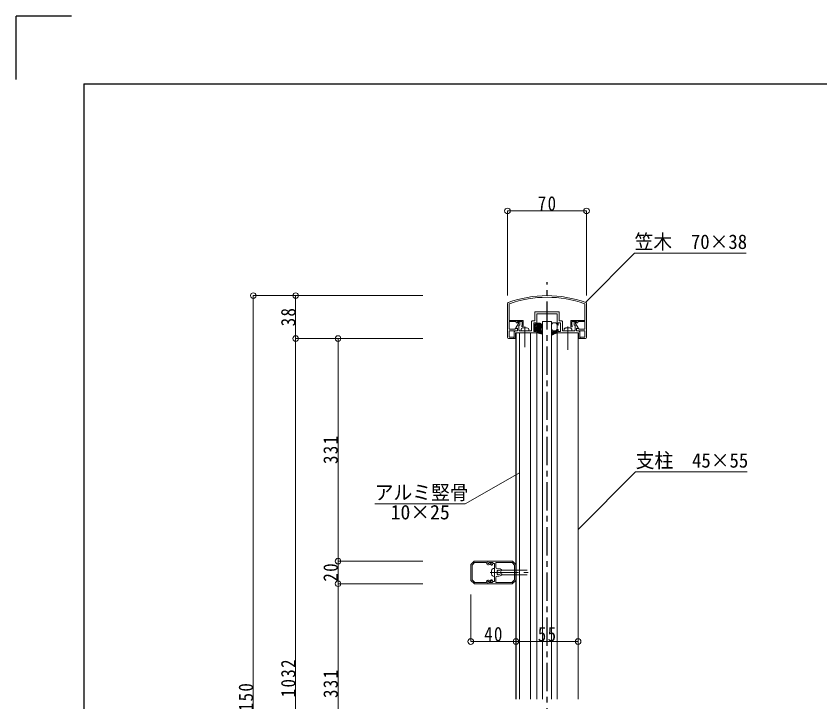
# Model space of a CAD drawing. Units: millimetres, scale not verified. Extents: x -1050 to 1050, y -742 to 742.
# Drawn here: x -1050 to -338, y 135 to 742 of the extents above; entities that cross this region are included whole.
import ezdxf
from ezdxf.enums import TextEntityAlignment as Align

# ---------------------------------------------------------------- set-up
doc = ezdxf.new("R2010")
doc.units = ezdxf.units.MM
doc.header["$LTSCALE"] = 5
doc.linetypes.add('CHAIN1', pattern=[8, 5, -1, 1, -1])
doc.linetypes.add('DASHED2', pattern=[3, 2, -1])
for name, color, linetype in [('0-0_通り芯', 7, 'CHAIN1'), ('0-1_躯体', 134, 'Continuous'), ('1-4_印刷位置ライン', 7, 'Continuous'), ('1-5_図枠1_1', 7, 'Continuous')]:
    doc.layers.add(name, color=color, linetype=linetype)
for name, color, linetype, lineweight in [('0-3_寸法', 54, 'Continuous', 20), ('0-4_手摺部材', 92, 'Continuous', 20), ('0-6_パネル', 4, 'Continuous', 20), ('0-7_ガラス', 6, 'Continuous', 20), ('0-8_その他', 11, 'Continuous', 20), ('0-9_文字', 3, 'Continuous', 20), ('0-A_支柱', 6, 'Continuous', 20)]:
    doc.layers.add(name, color=color, linetype=linetype, lineweight=lineweight)
doc.styles.add('ＭＳ ゴシック', font='')
doc.styles.get('ＭＳ ゴシック').set_extended_font_data('MS Gothic')

# ---------------------------------------------------------------- blocks, each defined once
blk = doc.blocks.new('dimension_origin')
at = {"color": 0, "linetype": 'Continuous', "lineweight": -2}
blk.add_circle((0, 0), 1.25, dxfattribs=at)

msp = doc.modelspace()

# ---------------------------------------------------------------- linework, layer by layer
at = {"layer": '0-0_通り芯'}
msp.add_line((-580, -415.053), (-580, 507.012), dxfattribs=at)
at = {"layer": '0-1_躯体'}
msp.add_line((-607.5, 462.001), (-607.5, 137.854), dxfattribs=at)
at = {"layer": '0-3_寸法'}
for p, q in [((-615, 495.196), (-615, 570)), ((-615, 570), (-545, 570)), ((-545, 495.196), (-545, 570)), ((-840, -224.293), (-840, 495)), ((-690, 495), (-840, 495)), ((-802.5, 457), (-802.5, 495)), ((-802.5, -144.293), (-802.5, 457)), ((-690, 457), (-802.5, 457)), ((-765, 457), (-765, 260)), ((-765, 260), (-765, 240)), ((-690, 260), (-765, 260)), ((-765, 240), (-765, 62.707)), ((-690, 240), (-765, 240)), ((-647.5, 230.407), (-647.5, 188.788)), ((-647.5, 188.788), (-607.5, 188.788)), ((-607.5, 188.788), (-552.5, 188.788))]:
    msp.add_line(p, q, dxfattribs=at)
at = {"layer": '0-4_手摺部材'}
for p, q in [((-615, 487.963), (-614.996, 458)), ((-613.6, 487.347), (-613.598, 473)), ((-546.4, 487.347), (-546.402, 473)), ((-545, 487.963), (-545.004, 458)), ((-590.8, 480.301), (-590.8, 472.601)), ((-590.3, 480.801), (-569.7, 480.801)), ((-589, 479.001), (-571, 479.001)), ((-589, 479.001), (-589, 469.501)), ((-571, 479.001), (-571, 469.501)), ((-569.2, 480.301), (-569.2, 472.601)), ((-613.598, 473), (-601.398, 473.002)), ((-613.598, 472), (-613.597, 465.2)), ((-606.398, 470.801), (-606.998, 470.801)), ((-602.098, 472.002), (-606.098, 472.001)), ((-606.098, 472.001), (-606.098, 471.101)), ((-604.1, 471.401), (-604.1, 469.301)), ((-602.098, 472.002), (-602.098, 468.702)), ((-601.098, 472.702), (-601.098, 467.802)), ((-593.6, 472.101), (-593.6, 464.001)), ((-593.1, 472.601), (-590.8, 472.601)), ((-591.8, 470.801), (-590, 470.801)), ((-591.8, 463.201), (-591.8, 470.801)), ((-590, 470.801), (-590, 469.301)), ((-568.2, 470.801), (-570, 470.801)), ((-570, 470.801), (-570, 469.301)), ((-566.9, 472.601), (-569.2, 472.601)), ((-568.2, 463.201), (-568.2, 470.801)), ((-566.4, 472.101), (-566.4, 464.001)), ((-558.902, 472.702), (-558.903, 467.802)), ((-546.402, 473), (-558.602, 473.002)), ((-557.902, 472.002), (-557.902, 468.702)), ((-557.902, 472.002), (-553.902, 472.001)), ((-555.9, 471.401), (-555.9, 469.301)), ((-553.902, 472.001), (-553.902, 471.101)), ((-553.602, 470.801), (-553.002, 470.801)), ((-546.402, 472), (-546.403, 465.2)), ((-608.197, 465.201), (-613.597, 465.2)), ((-613.597, 464), (-606.497, 464.001)), ((-613.597, 464), (-613.597, 458.9)), ((-608.2, 464.001), (-609.2, 463.001)), ((-609.2, 457.301), (-609.2, 463.001)), ((-606, 464.001), (-608.2, 464.001)), ((-608.197, 465.201), (-608.197, 465.753)), ((-606.453, 465.84), (-607.853, 466.049)), ((-606, 466.201), (-607.254, 466.004)), ((-606.197, 465.543), (-606.197, 464.301)), ((-606, 464.001), (-606, 466.201)), ((-604.8, 469.001), (-604.4, 469.001)), ((-604.8, 469.001), (-604.8, 464.501)), ((-593.6, 464.001), (-604.3, 464.001)), ((-602.902, 465.119), (-603, 464)), ((-603, 464), (-596, 464)), ((-602.298, 468.355), (-602.298, 467.802)), ((-601.398, 467.502), (-601.998, 467.502)), ((-596.098, 465.119), (-596, 464)), ((-591.8, 463.201), (-590, 463.201)), ((-590, 464.701), (-590, 463.201)), ((-589.7, 469.001), (-589.5, 469.001)), ((-589.7, 465.001), (-589.5, 465.001)), ((-589, 464.501), (-589, 462.301)), ((-571, 464.501), (-571, 462.301)), ((-570.3, 469.001), (-570.5, 469.001)), ((-570.3, 465.001), (-570.5, 465.001)), ((-570, 464.701), (-570, 463.201)), ((-568.2, 463.201), (-570, 463.201)), ((-555.7, 464.001), (-566.4, 464.001)), ((-558.603, 467.502), (-558.003, 467.502)), ((-557.703, 468.355), (-557.703, 467.802)), ((-555.2, 469.001), (-555.6, 469.001)), ((-555.2, 469.001), (-555.2, 464.501)), ((-554, 466.201), (-552.746, 466.004)), ((-554, 464.001), (-554, 466.201)), ((-551.8, 464.001), (-554, 464.001)), ((-553.803, 465.543), (-553.803, 464.301)), ((-553.547, 465.84), (-552.147, 466.049)), ((-546.403, 464), (-553.503, 464.001)), ((-551.803, 465.201), (-551.803, 465.753)), ((-551.803, 465.201), (-546.403, 465.2)), ((-551.8, 464.001), (-550.8, 463.001)), ((-550.8, 457.301), (-550.8, 463.001)), ((-546.403, 464), (-546.404, 458.9)), ((-609.626, 457.001), (-613.996, 457)), ((-609.757, 458.401), (-613.097, 458.401)), ((-609.426, 458.071), (-609.426, 457.201)), ((-608.9, 457.001), (-608.3, 457.001)), ((-608, 462.001), (-608, 457.301)), ((-589.3, 462.001), (-608, 462.001)), ((-552, 462.001), (-570.7, 462.001)), ((-552, 462.001), (-552, 457.301)), ((-551.7, 457.001), (-551.1, 457.001)), ((-550.574, 458.071), (-550.574, 457.201)), ((-550.374, 457.001), (-546.004, 457)), ((-550.244, 458.401), (-546.904, 458.401)), ((-627.619, 253.396), (-626.5, 253.494)), ((-620.075, 251.994), (-607.5, 251.994)), ((-627.619, 246.592), (-626.5, 246.494)), ((-620.078, 247.994), (-607.5, 247.994))]:
    msp.add_line(p, q, dxfattribs=at)
at = {"layer": '0-4_手摺部材', "linetype": 'CHAIN1'}
for p, q in [((-599.5, 467.685), (-599.5, 449.434)), ((-561.502, 447.001), (-561.502, 467.601)), ((-630.379, 249.994), (-596.7, 249.994))]:
    msp.add_line(p, q, dxfattribs=at)
at = {"layer": '0-4_手摺部材', "linetype": 'DASHED2'}
for p, q in [((-564.904, 465.12), (-565.002, 464.001)), ((-558.1, 465.12), (-558.002, 464.001)), ((-607.5, 251.994), (-597.2, 251.994)), ((-607.5, 247.994), (-597.2, 247.994))]:
    msp.add_line(p, q, dxfattribs=at)
at = {"layer": '0-4_手摺部材'}
for points in [[(-607.298, 471.101), (-607.298, 472.001), (-613.598, 472)], [(-605.3, 471.401), (-605.3, 470.365), (-607.56, 466.451)], [(-554.7, 471.401), (-554.7, 470.365), (-552.44, 466.451)], [(-552.702, 471.101), (-552.702, 472.001), (-546.402, 472)]]:
    msp.add_lwpolyline(points, dxfattribs=at)
for centre, radius, start, end in [((-580, 395), 100, 69.91375, 110.08625), ((-580, 395), 98.6, 70.28092, 109.71923), ((-614, 487.978), 1, 110.08625, 180.90701), ((-613.1, 487.347), 0.5, 109.71923, 180.00701), ((-546.9, 487.347), 0.5, 359.99299, 70.28092), ((-546, 487.978), 1, 359.09299, 69.91375), ((-590.3, 480.301), 0.5, 90, 180), ((-569.7, 480.301), 0.5, 0, 90), ((-606.998, 471.101), 0.3, 180.00701, 270.00701), ((-606.398, 471.101), 0.3, 270.00701, 0.00701), ((-604.7, 471.401), 0.6, 0, 180), ((-601.398, 472.702), 0.3, 0.00701, 90.00701), ((-593.1, 472.101), 0.5, 90, 180), ((-566.9, 472.101), 0.5, 0, 90), ((-558.602, 472.702), 0.3, 89.99299, 179.99299), ((-555.3, 471.401), 0.6, 0, 180), ((-553.602, 471.101), 0.3, 179.99299, 269.99299), ((-553.002, 471.101), 0.3, 269.99299, 359.99299), ((-607.897, 465.753), 0.3, 81.47625, 180.00701), ((-607.3, 466.301), 0.3, 149.99997, 278.90364), ((-606.497, 464.301), 0.3, 270.00701, 0.00701), ((-606.497, 465.543), 0.3, 0.00701, 81.47625), ((-604.3, 464.501), 0.5, 180, 270), ((-604.4, 469.301), 0.3, 270, 360), ((-601.607, 465.006), 1.3, 105.88085, 175), ((-602.098, 468.355), 0.2, 120.00701, 180.00701), ((-601.998, 467.802), 0.3, 180.00701, 270.00701), ((-602.298, 468.702), 0.2, 300.00701, 0.00701), ((-599.5, 457.6), 9, 74.11915, 105.88085), ((-601.398, 467.802), 0.3, 270.00701, 0.00701), ((-597.393, 465.006), 1.3, 5, 74.11915), ((-589.7, 469.301), 0.3, 180, 270), ((-589.7, 464.701), 0.3, 90, 180), ((-589.5, 469.501), 0.5, 270, 360), ((-589.5, 464.501), 0.5, 0, 90), ((-570.5, 469.501), 0.5, 180, 270), ((-570.5, 464.501), 0.5, 90, 180), ((-570.3, 469.301), 0.3, 270, 360), ((-570.3, 464.701), 0.3, 0, 90), ((-558.603, 467.802), 0.3, 179.99299, 269.99299), ((-558.003, 467.802), 0.3, 269.99299, 359.99299), ((-557.702, 468.702), 0.2, 179.99299, 239.99299), ((-557.903, 468.355), 0.2, 359.99299, 59.99299), ((-555.6, 469.301), 0.3, 180, 270), ((-555.7, 464.501), 0.5, 270, 360), ((-553.503, 465.543), 0.3, 98.52375, 179.99299), ((-553.503, 464.301), 0.3, 179.99299, 269.99299), ((-552.7, 466.301), 0.3, 261.09636, 30.00003), ((-552.103, 465.753), 0.3, 359.99299, 98.52375), ((-613.996, 458), 1, 180.00701, 270.00701), ((-613.097, 458.901), 0.5, 180.00701, 270.00701), ((-609.756, 458.071), 0.33, 0.00701, 90.00701), ((-609.626, 457.201), 0.2, 270.00701, 0.00701), ((-608.9, 457.301), 0.3, 180, 270), ((-608.3, 457.301), 0.3, 270, 360), ((-589.3, 462.301), 0.3, 270, 360), ((-570.7, 462.301), 0.3, 180, 270), ((-551.7, 457.301), 0.3, 180, 270), ((-551.1, 457.301), 0.3, 270, 360), ((-550.244, 458.071), 0.33, 89.99299, 179.99299), ((-550.374, 457.201), 0.2, 179.99299, 269.99299), ((-546.904, 458.901), 0.5, 269.99299, 359.99299), ((-546.004, 458), 1, 269.99299, 359.99299), ((-620.1, 249.994), 9, 164.11915, 195.88085), ((-627.506, 252.101), 1.3, 95, 164.11915), ((-627.506, 247.887), 1.3, 195.88085, 265)]:
    msp.add_arc(centre, radius, start, end, dxfattribs=at)
at = {"layer": '0-4_手摺部材', "linetype": 'DASHED2'}
for centre, radius, start, end in [((-563.609, 465.007), 1.3, 105.88085, 175), ((-561.502, 457.601), 9, 74.11915, 105.88085), ((-559.395, 465.007), 1.3, 5, 74.11915)]:
    msp.add_arc(centre, radius, start, end, dxfattribs=at)
at = {"layer": '0-6_パネル'}
for p, q in [((-604.5, 137.854), (-604.5, 462)), ((-594.5, 462), (-594.5, 137.854)), ((-647.5, 243.083), (-647.5, 256.917)), ((-647.441, 257.059), (-644.559, 259.941)), ((-646.3, 256.503), (-644.062, 258.741)), ((-646.3, 243.58), (-646.3, 256.503)), ((-644.417, 260), (-632.7, 260)), ((-643.92, 258.8), (-633.702, 258.8)), ((-633.502, 258.6), (-633.503, 258.195)), ((-632.5, 259.8), (-632.503, 258.194)), ((-632.5, 258.6), (-632.5, 259.8)), ((-610.583, 260), (-632.3, 260)), ((-631.483, 257.945), (-632, 257.807)), ((-631.9, 258), (-631.5, 258)), ((-630.564, 257.155), (-631.742, 256.841)), ((-631.114, 258.465), (-631.361, 258.038)), ((-631.3, 258.6), (-631.3, 258.2)), ((-628.383, 258.8), (-631.1, 258.8)), ((-629.029, 257.489), (-630.84, 258.538)), ((-630.412, 257.134), (-629.472, 256.59)), ((-628.755, 256.562), (-629.372, 256.563)), ((-628.929, 257.462), (-628.754, 257.462)), ((-627.559, 258.059), (-628.241, 258.741)), ((-627.417, 258), (-626.7, 258)), ((-626.5, 257.8), (-626.5, 242.2)), ((-625.4, 258.6), (-625.4, 254.75)), ((-611.08, 258.8), (-625.2, 258.8)), ((-608.759, 256.562), (-610.938, 258.741)), ((-607.559, 257.059), (-610.441, 259.941)), ((-608.7, 243.58), (-608.7, 256.42)), ((-607.5, 243.083), (-607.5, 256.917)), ((-622.5, 253.25), (-623.9, 253.25)), ((-647.441, 242.941), (-644.559, 240.059)), ((-646.241, 243.438), (-644.062, 241.259)), ((-631.483, 242.055), (-632, 242.193)), ((-631.9, 242), (-631.5, 242)), ((-630.564, 242.845), (-631.742, 243.159)), ((-631.114, 241.535), (-631.361, 241.962)), ((-629.029, 242.511), (-630.84, 241.462)), ((-630.412, 242.866), (-629.472, 243.41)), ((-628.755, 243.438), (-629.372, 243.437)), ((-628.929, 242.538), (-628.754, 242.538)), ((-627.417, 242), (-626.7, 242)), ((-625.4, 241.4), (-625.4, 245.25)), ((-622.5, 246.75), (-623.9, 246.75)), ((-608.759, 243.438), (-610.938, 241.259)), ((-607.559, 242.941), (-610.441, 240.059)), ((-644.417, 240), (-632.7, 240)), ((-643.92, 241.2), (-633.702, 241.2)), ((-633.502, 241.4), (-633.503, 241.805)), ((-632.5, 240.2), (-632.503, 241.806)), ((-632.5, 241.4), (-632.5, 240.2)), ((-610.583, 240), (-632.3, 240)), ((-631.3, 241.4), (-631.3, 241.8)), ((-628.383, 241.2), (-631.1, 241.2)), ((-627.559, 241.941), (-628.241, 241.259)), ((-611.08, 241.2), (-625.2, 241.2))]:
    msp.add_line(p, q, dxfattribs=at)
for centre, radius, start, end in [((-647.3, 256.917), 0.2, 135, 180), ((-644.417, 259.8), 0.2, 90, 135), ((-643.92, 258.6), 0.2, 90, 135), ((-633.702, 258.6), 0.2, 359.91729, 90), ((-632.103, 258.193), 1.4, 179.91729, 284.91728), ((-632.7, 259.8), 0.2, 359.91729, 90), ((-632.103, 258.193), 0.4, 179.91729, 284.91728), ((-632.3, 259.8), 0.2, 90, 180), ((-631.9, 258.6), 0.6, 180, 270), ((-631.5, 258.2), 0.2, 270, 360), ((-631.535, 258.138), 0.2, 284.91728, 329.91728), ((-631.1, 258.6), 0.2, 90, 180), ((-630.941, 258.365), 0.2, 59.91729, 149.91728), ((-630.512, 256.961), 0.2, 59.91727, 104.91728), ((-629.372, 256.763), 0.2, 239.91727, 269.91729), ((-628.929, 257.662), 0.2, 239.91729, 269.91729), ((-628.754, 257.012), 0.45, 269.91729, 89.91729), ((-628.383, 258.6), 0.2, 44.99999, 90), ((-627.417, 258.2), 0.2, 224.99999, 270), ((-626.7, 257.8), 0.2, 0, 90), ((-625.2, 258.6), 0.2, 90, 180), ((-611.08, 258.6), 0.2, 45, 90), ((-610.583, 259.8), 0.2, 45, 90), ((-608.9, 256.42), 0.2, 0, 45), ((-607.7, 256.917), 0.2, 0, 45), ((-623.9, 254.75), 1.5, 180, 270), ((-622.5, 250), 1.75, 151.42642, 208.57358), ((-623.737, 251.237), 0.5, 36.78679, 233.21321), ((-623.737, 248.763), 0.5, 126.78679, 323.21321), ((-622.5, 250), 1.75, 47.4576, 118.57357), ((-622.5, 250), 3.25, 47.4576, 90), ((-620.81, 251.842), 0.75, 227.4576, 47.4576), ((-647.3, 243.083), 0.2, 180, 225), ((-646.1, 243.58), 0.2, 180, 225), ((-632.103, 241.807), 1.4, 75.08272, 180.08271), ((-632.103, 241.807), 0.4, 75.08272, 180.08271), ((-631.9, 241.4), 0.6, 90, 180), ((-631.5, 241.8), 0.2, 0, 90), ((-631.535, 241.862), 0.2, 30.08272, 75.08272), ((-630.512, 243.039), 0.2, 255.08272, 300.08273), ((-629.372, 243.237), 0.2, 90.08271, 120.08273), ((-628.929, 242.338), 0.2, 90.08271, 120.08271), ((-628.754, 242.988), 0.45, 270.08271, 90.08271), ((-627.417, 241.8), 0.2, 90, 135.00001), ((-626.7, 242.2), 0.2, 270, 360), ((-623.9, 245.25), 1.5, 90, 180), ((-622.5, 250), 1.75, 241.42643, 312.5424), ((-622.5, 250), 3.25, 270, 312.5424), ((-620.81, 248.158), 0.75, 312.5424, 132.5424), ((-608.9, 243.58), 0.2, 315, 360), ((-607.7, 243.083), 0.2, 315, 360), ((-644.417, 240.2), 0.2, 225, 270), ((-643.92, 241.4), 0.2, 225, 270), ((-633.702, 241.4), 0.2, 270, 0.08271), ((-632.7, 240.2), 0.2, 270, 0.08271), ((-632.3, 240.2), 0.2, 180, 270), ((-631.1, 241.4), 0.2, 180, 270), ((-630.941, 241.635), 0.2, 210.08272, 300.08271), ((-628.383, 241.4), 0.2, 270, 315.00001), ((-625.2, 241.4), 0.2, 180, 270), ((-611.08, 241.4), 0.2, 270, 315), ((-610.583, 240.2), 0.2, 270, 315)]:
    msp.add_arc(centre, radius, start, end, dxfattribs=at)
at = {"layer": '0-7_ガラス'}
for p, q in [((-576, 472.001), (-584, 472.001)), ((-584, 472.001), (-584, 137.854)), ((-576, 137.854), (-576, 472.001))]:
    msp.add_line(p, q, dxfattribs=at)
at = {"layer": '0-8_その他'}
for p, q in [((-591.5, 465.442), (-586.307, 470.635)), ((-591.5, 464.251), (-591.5, 469.751)), ((-591.5, 469.684), (-591.433, 469.751)), ((-591.277, 464.251), (-585.423, 470.105)), ((-589, 469.356), (-587.605, 470.751)), ((-589, 468.801), (-589, 470.601)), ((-586.5, 470.751), (-588.85, 470.751)), ((-586.5, 470.751), (-584, 469.251)), ((-573, 471.001), (-574, 471.001)), ((-591.5, 468.27), (-590.3, 469.47)), ((-591.5, 466.856), (-589.555, 468.801)), ((-590.3, 464.251), (-591.5, 464.251)), ((-590.3, 468.801), (-589, 468.801)), ((-590.3, 465.201), (-589, 465.201)), ((-590.3, 464.251), (-590.3, 465.201)), ((-589, 465.113), (-584.539, 469.574)), ((-589, 463.699), (-584, 468.699)), ((-589, 462.285), (-584.803, 466.481)), ((-589, 462.001), (-589, 465.201)), ((-588.076, 461.795), (-585.082, 464.789)), ((-586.919, 461.537), (-584.766, 463.69)), ((-585.763, 461.279), (-584.451, 462.591)), ((-585.6, 466.251), (-584, 468.251)), ((-584.1, 466.685), (-585.6, 466.251)), ((-584.1, 466.285), (-585.386, 465.851)), ((-585.386, 465.851), (-584.012, 461.057)), ((-584, 469.251), (-584, 468.251)), ((-584, 466.385), (-584, 466.585)), ((-576, 469.001), (-576, 466.001)), ((-576, 461.143), (-573.142, 464.001)), ((-576, 462.557), (-574.556, 464.001)), ((-576, 463.971), (-575.97, 464.001)), ((-576, 464.001), (-576, 459.845)), ((-575.674, 460.054), (-571.728, 464.001)), ((-574, 464.001), (-573, 464.001)), ((-572.713, 461.601), (-571, 463.314)), ((-571, 466.001), (-571, 469.001)), ((-571, 464.001), (-571, 462.001)), ((-584.11, 460.911), (-588.867, 461.971)), ((-584.606, 461.021), (-584.136, 461.492))]:
    msp.add_line(p, q, dxfattribs=at)
for points in [[(-590.3, 468.801), (-590.3, 469.751), (-591.5, 469.751)], [(-571, 462.001), (-571.016, 461.998), (-571.063, 461.989), (-571.14, 461.975), (-571.245, 461.955), (-571.375, 461.93), (-571.527, 461.9), (-571.696, 461.865), (-571.879, 461.825), (-572.071, 461.78), (-572.267, 461.731), (-572.461, 461.678), (-572.648, 461.622), (-572.824, 461.565), (-572.983, 461.509), (-573.12, 461.458), (-573.232, 461.414), (-573.314, 461.38), (-573.365, 461.359), (-573.382, 461.351), (-573.399, 461.344), (-573.45, 461.322), (-573.533, 461.284), (-573.647, 461.231), (-573.79, 461.162), (-573.956, 461.077), (-574.144, 460.977), (-574.347, 460.865), (-574.56, 460.742), (-574.778, 460.614), (-574.993, 460.483), (-575.201, 460.354), (-575.394, 460.232), (-575.568, 460.122), (-575.718, 460.026), (-575.839, 459.949), (-575.927, 459.892), (-575.982, 459.857), (-576, 459.845)]]:
    msp.add_lwpolyline(points, dxfattribs=at)
for centre, radius, start, end in [((-588.85, 470.601), 0.15, 90, 180), ((-574, 469.001), 2, 90, 180), ((-573, 469.001), 2, 0, 90), ((-584.1, 466.585), 0.1, 0, 90), ((-584.1, 466.385), 0.1, 270, 360), ((-574, 466.001), 2, 180, 270), ((-573, 466.001), 2, 270, 360), ((-588.8, 462.16), 0.2, 180, 250.56911), ((-584.1, 461.01), 0.1, 264.28941, 28.15108)]:
    msp.add_arc(centre, radius, start, end, dxfattribs=at)
at = {"layer": '0-9_文字'}
for points in [[(-545.969, 489.031), (-502.5, 532.5), (-403.75, 532.5)], [(-604.5, 338.299), (-652.5, 310.586), (-732.5, 310.586)], [(-552.5, 287.928), (-501.52, 338.909), (-402.77, 338.909)]]:
    msp.add_lwpolyline(points, dxfattribs=at)
at = {"layer": '0-A_支柱'}
for p, q in [((-589, 137.854), (-589, 462.001)), ((-571, 137.854), (-571, 462.001)), ((-552.5, 462.001), (-552.5, 137.854))]:
    msp.add_line(p, q, dxfattribs=at)
at = {"layer": '1-4_印刷位置ライン'}
for p in [(-1050, 686.222), (-1000.874, 742.5)]:
    msp.add_line(p, (-1050, 742.5), dxfattribs=at)
at = {"layer": '1-5_図枠1_1'}
msp.add_line((-990, 682.5), (703.535, 682.5), dxfattribs=at)
msp.add_lwpolyline([(-990, 682.5), (-990, -707.5), (990, -707.5)], dxfattribs=at)

# ---------------------------------------------------------------- block references
at = {"layer": '0-3_寸法', "xscale": 2, "yscale": 2}
for p, rotation in [((-615, 570), 180), ((-840, 495), 90), ((-802.5, 495), 90), ((-802.5, 457), 270), ((-802.5, 457), 90), ((-765, 457), 90), ((-765, 260), 270), ((-765, 260), 90), ((-765, 240), 270), ((-765, 240), 90), ((-647.5, 188.788), 180), ((-607.5, 188.788), 180)]:
    msp.add_blockref('dimension_origin', p, dxfattribs=dict(at, rotation=rotation))
for p in [(-545, 570), (-607.5, 188.788), (-552.5, 188.788)]:
    msp.add_blockref('dimension_origin', p, dxfattribs=at)

# ---------------------------------------------------------------- texts
at = {"layer": '0-3_寸法', "char_height": 12.83, "attachment_point": 7, "style": 'ＭＳ ゴシック'}
for s, insert in [('\\T1.17;\\W0.85;70', (-588.125, 570)), ('\\T1.17;\\W0.85;40', (-635.625, 188.788)), ('\\T1.17;\\W0.85;55', (-588.125, 188.788))]:
    msp.add_mtext(s, dxfattribs=dict(at, insert=insert))
at = {"layer": '0-3_寸法', "char_height": 12.83, "attachment_point": 7, "rotation": 90, "style": 'ＭＳ ゴシック'}
for s, insert in [('\\T1.17;\\W0.85;38', (-802.5, 467.875)), ('\\T1.17;\\W0.85;331', (-765, 346)), ('\\T1.17;\\W0.85;20', (-765, 241.875)), ('\\T1.17;\\W0.85;1032', (-802.5, 139.479)), ('\\T1.17;\\W0.85;331', (-765, 138.854)), ('\\T1.17;\\W0.85;1150', (-840, 118.479))]:
    msp.add_mtext(s, dxfattribs=dict(at, insert=insert))
at = {"layer": '0-9_文字', "style": 'ＭＳ ゴシック', "width": 0.95}
for s, p in [('笠木\u300070×38', (-502.5, 532.5)), ('支柱\u300045×55', (-501.52, 338.909)), ('アルミ竪骨', (-732.5, 310.586))]:
    msp.add_text(s, height=12.83, dxfattribs=at).set_placement(p, align=Align.BOTTOM_LEFT)
at = {"layer": '0-9_文字', "style": 'ＭＳ ゴシック'}
msp.add_text('10×25', height=12.83, dxfattribs=at).set_placement((-718.453, 293.086), align=Align.BOTTOM_LEFT)

doc.saveas('drawing.dxf')
